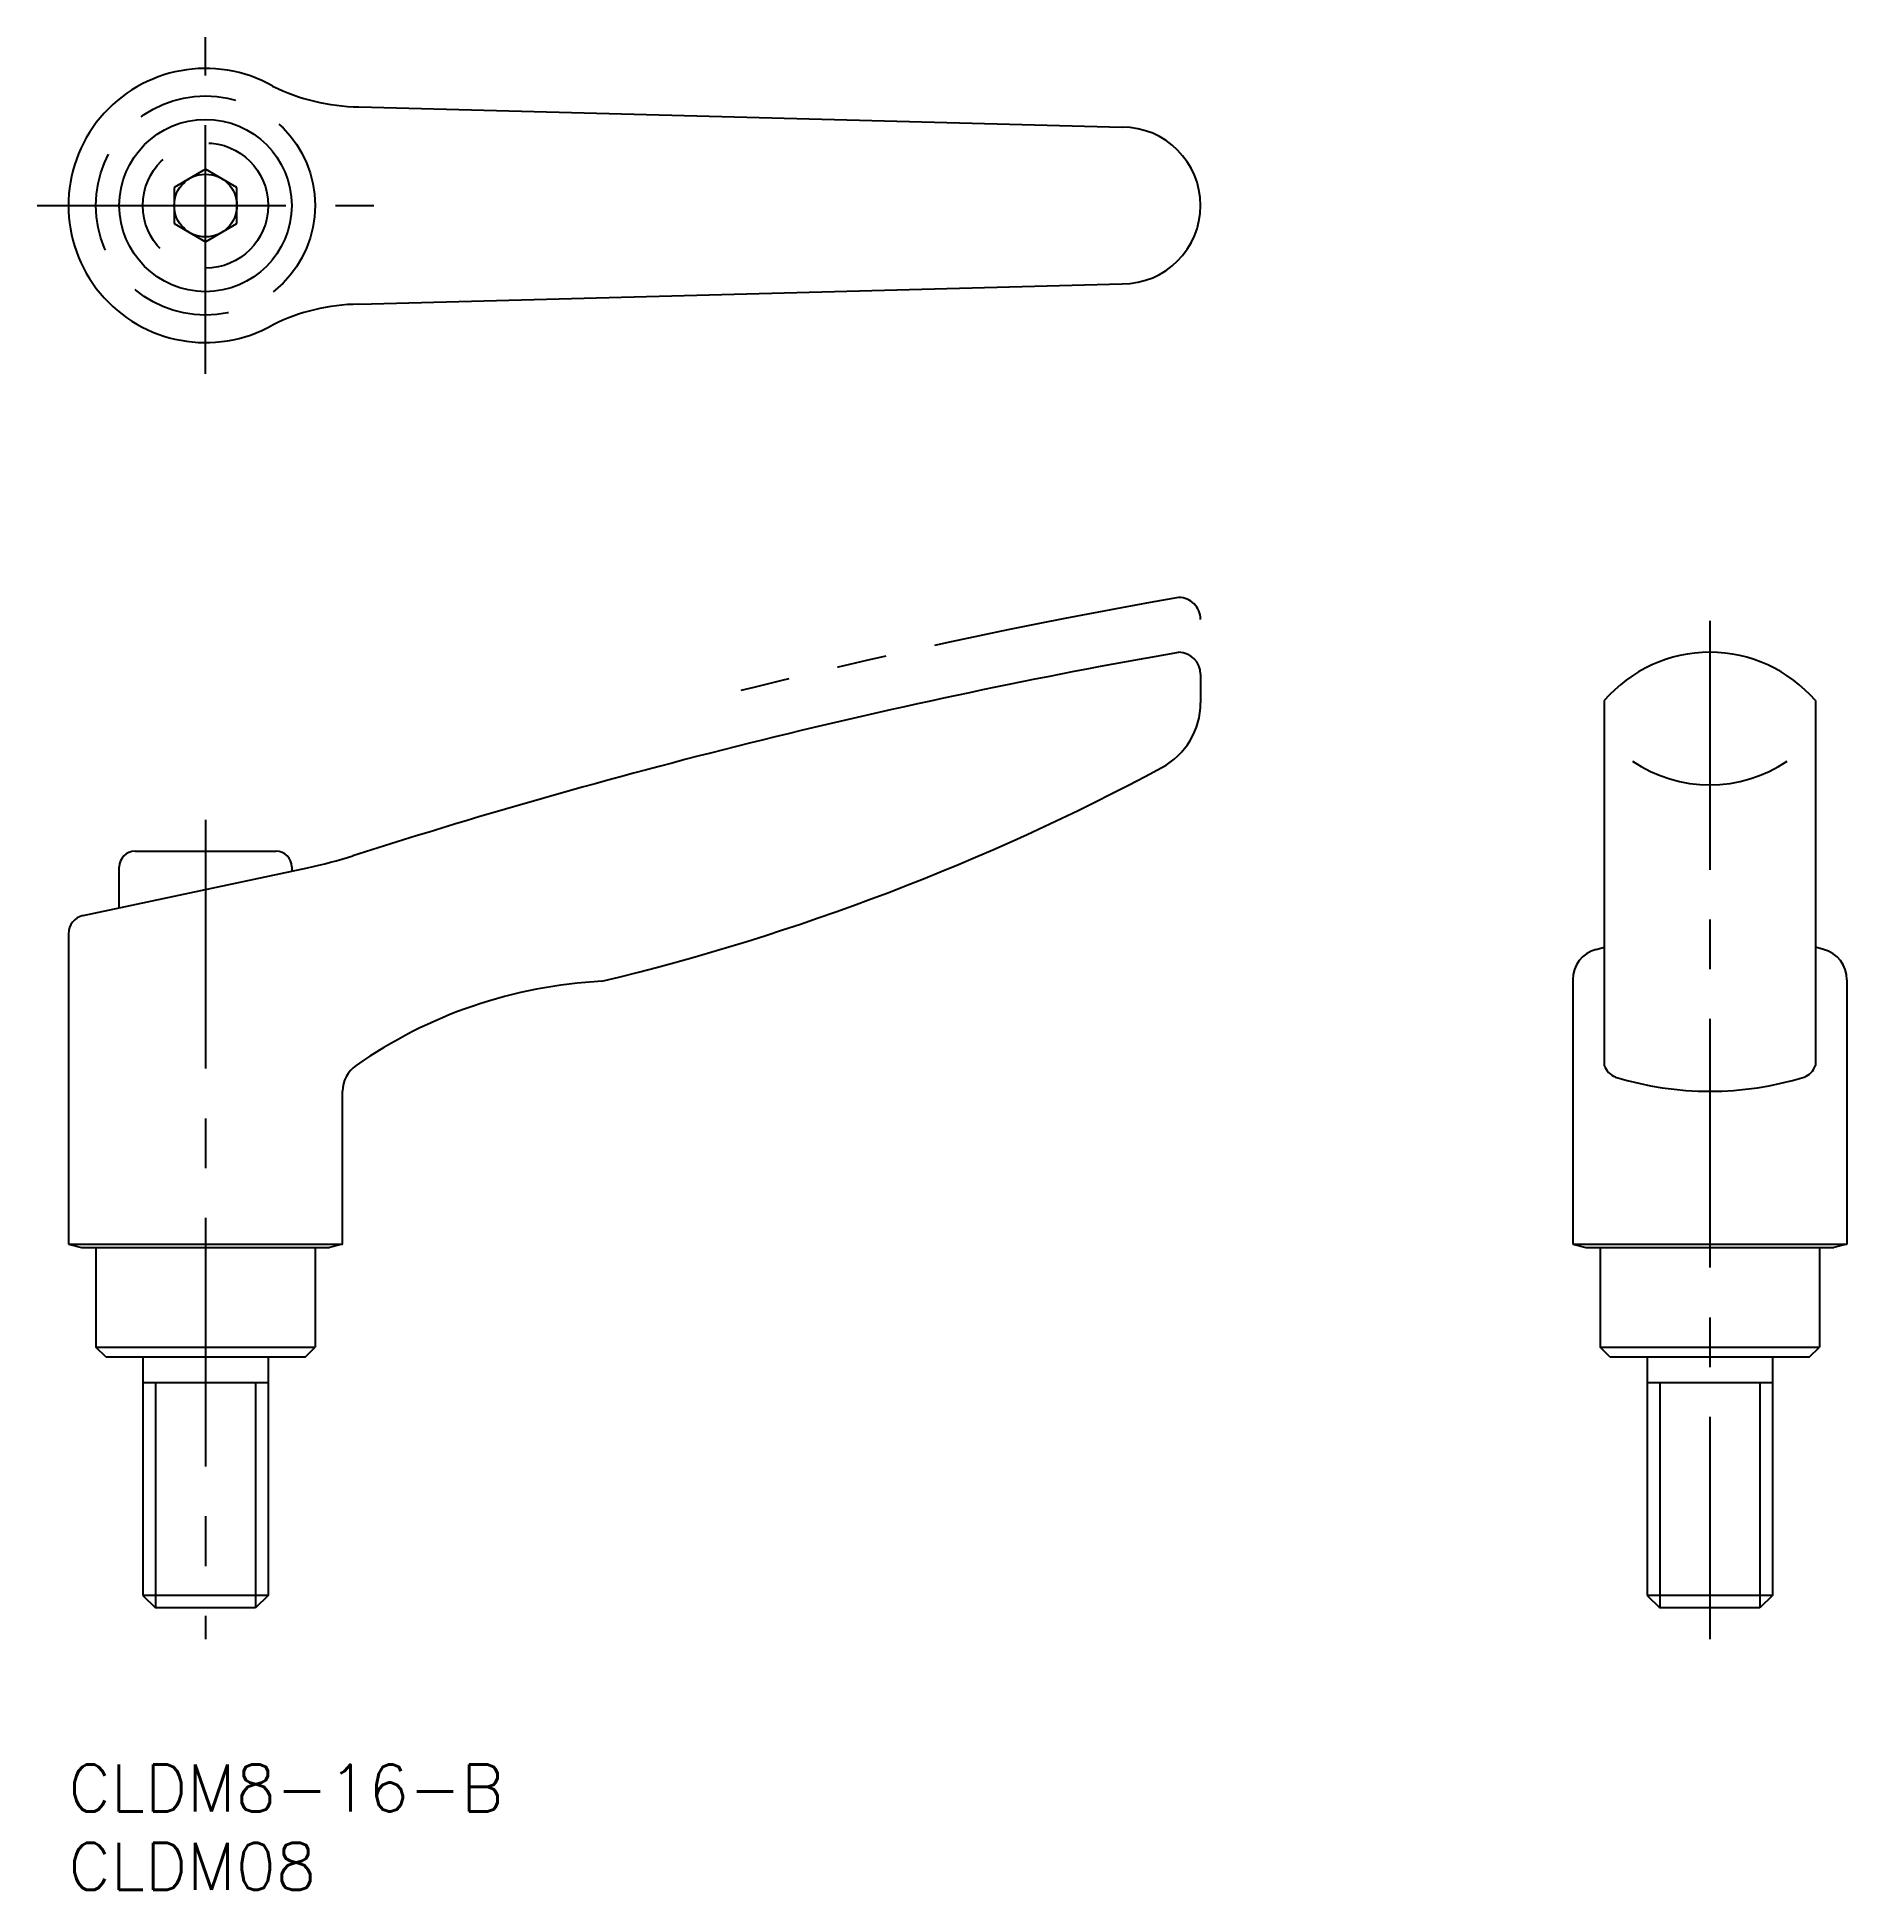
# Model space of a CAD drawing. Extents: x -2 to 114, y -8 to 110.
import ezdxf

# ---------------------------------------------------------------- set-up
doc = ezdxf.new("R2010")
doc.units = 0
doc.header["$LTSCALE"] = 0.5
for name, pattern in [('CENTER', [50.8, 31.75, -6.35, 6.35, -6.35]), ('DASHED', [19.05, 12.7, -6.35]), ('PHANTOM', [63.5, 31.75, -6.35, 6.35, -6.35, 6.35, -6.35])]:
    doc.linetypes.add(name, pattern=pattern)
for name, color, linetype in [('MSM_CENTER', 1, 'CENTER'), ('MSM_CONTINUOUS', 7, 'CONTINUOUS'), ('MSM_DASHED', 4, 'DASHED'), ('MSM_IMAGINARY', 6, 'PHANTOM'), ('MSM_NARROW', 5, 'CONTINUOUS'), ('MSM_PART_NUMBER', 7, 'CONTINUOUS')]:
    doc.layers.add(name, color=color, linetype=linetype)
doc.styles.get("Standard").update_dxf_attribs({"font": 'txt.shx', "height": 3, "bigfont": 'bigfont.shx'})

# ---------------------------------------------------------------- blocks, each defined once
blk = doc.blocks.new('*U7')
at = {"layer": 'MSM_PART_NUMBER'}
blk.add_text('CLDM8-16-B', height=3, dxfattribs=at).set_placement((0, -3))
blk = doc.blocks.new('*U8')
at = {"layer": 'MSM_PART_NUMBER'}
blk.add_text('CLDM08', height=3, dxfattribs=at).set_placement((0, -8))

msp = doc.modelspace()

# ---------------------------------------------------------------- linework, layer by layer
at = {"layer": 'MSM_CENTER'}
for p, q in [((8.75, 88.77), (8.75, 110.27)), ((-2, 99.52), (19.5, 99.52)), ((104.75, 73), (104.75, 8)), ((8.75, 60.3), (8.75, 8))]:
    msp.add_line(p, q, dxfattribs=at)
at = {"layer": 'MSM_CONTINUOUS'}
for p, q in [((18.53, 105.82), (67.25, 104.52)), ((8.75, 101.83), (6.75, 100.68)), ((10.75, 100.68), (8.75, 101.83)), ((6.75, 100.68), (6.75, 98.37)), ((10.75, 98.37), (10.75, 100.68)), ((6.75, 98.37), (8.75, 97.21)), ((8.75, 97.21), (10.75, 98.37)), ((18.53, 93.22), (67.25, 94.52)), ((72.25, 69.6), (72.25, 67.78)), ((98.01, 67.92), (98.01, 44.62)), ((111.49, 67.92), (111.49, 44.62)), ((4.25, 58.3), (13.25, 58.3)), ((0.95, 54.2), (15.25, 57.24)), ((3.25, 54.69), (3.25, 57.3)), ((14.25, 57.3), (14.25, 57.03)), ((0, 53.03), (0, 33.22)), ((97.49, 52.04), (98.01, 52.18)), ((112.01, 52.04), (111.49, 52.18)), ((96, 50.1), (96, 33.22)), ((113.5, 50.1), (113.5, 33.22)), ((17.5, 33.22), (17.5, 42.98)), ((0, 33.22), (17.5, 33.22)), ((0, 33.22), (0.84, 33)), ((17.5, 33.22), (16.66, 33)), ((96, 33.22), (113.5, 33.22)), ((96, 33.22), (96.84, 33)), ((113.5, 33.22), (112.66, 33)), ((0.84, 33), (16.66, 33)), ((1.75, 33), (1.75, 26.65)), ((15.75, 33), (15.75, 26.65)), ((96.84, 33), (112.66, 33)), ((97.75, 33), (97.75, 26.65)), ((111.75, 33), (111.75, 26.65)), ((1.75, 26.65), (15.75, 26.65)), ((2.4, 26), (1.75, 26.65)), ((15.1, 26), (15.75, 26.65)), ((97.75, 26.65), (111.75, 26.65)), ((98.4, 26), (97.75, 26.65)), ((111.1, 26), (111.75, 26.65)), ((15.1, 26), (2.4, 26)), ((4.75, 26), (4.75, 10.8)), ((12.75, 26), (12.75, 10.8)), ((111.1, 26), (98.4, 26)), ((100.75, 26), (100.75, 10.8)), ((108.75, 26), (108.75, 10.8)), ((4.75, 24.4), (12.75, 24.4)), ((100.75, 24.4), (108.75, 24.4)), ((12.75, 10.8), (4.75, 10.8)), ((4.75, 10.8), (5.55, 10)), ((12.75, 10.8), (11.95, 10)), ((108.75, 10.8), (100.75, 10.8)), ((100.75, 10.8), (101.55, 10)), ((108.75, 10.8), (107.95, 10)), ((11.95, 10), (5.55, 10)), ((107.95, 10), (101.55, 10))]:
    msp.add_line(p, q, dxfattribs=at)
for radius in [5.5, 2]:
    msp.add_circle((8.75, 99.52), radius, dxfattribs=at)
for centre, radius, start, end in [((8.75, 99.52), 8.75, 60.6548, 299.3452), ((18.64, 118.32), 12.5, 243.3517, 269.4535), ((67.25, 99.52), 5, 270, 90), ((18.64, 80.72), 12.5, 90.5465, 116.6483), ((140, -322.98), 400, 99.9555, 107.7354), ((70.85, 69.6), 1.4, 0, 90), ((104.75, 62.09), 8.91, 40.8821, 139.1179), ((67.55, 67.78), 4.7, 298.2216, 0), ((104.75, 71.34), 8.8, 235.8143, 304.1857), ((-1.16, 195.81), 150, 283.5758, 298.2216), ((4.25, 57.3), 1, 90, 180), ((13.25, 57.3), 1, 0, 90), ((9.02, 86.59), 30, 282, 287.7354), ((1.2, 53.03), 1.2, 102, 180), ((98, 50.1), 2, 104.832, 180), ((111.5, 50.1), 2, 0, 75.168), ((35.55, 20.04), 30, 92.8658, 124.9745), ((19.5, 42.98), 2, 124.9745, 180), ((99.17, 45.04), 1.23, 199.6802, 248.992), ((104.75, 63.52), 20.54, 252.9566, 287.0434), ((110.33, 45.03), 1.23, 290.9773, 340.3506)]:
    msp.add_arc(centre, radius, start, end, dxfattribs=at)
at = {"layer": 'MSM_DASHED'}
for radius in [7, 4]:
    msp.add_circle((8.75, 99.52), radius, dxfattribs=at)
at = {"layer": 'MSM_IMAGINARY'}
for centre, radius, start, end in [((140, -319.48), 400, 99.9555, 104.1902), ((70.85, 73.1), 1.4, 0, 90)]:
    msp.add_arc(centre, radius, start, end, dxfattribs=at)
at = {"layer": 'MSM_NARROW'}
for p, q in [((5.55, 24.4), (5.55, 10)), ((11.95, 24.4), (11.95, 10)), ((101.55, 24.4), (101.55, 10)), ((107.95, 24.4), (107.95, 10))]:
    msp.add_line(p, q, dxfattribs=at)

# ---------------------------------------------------------------- block references
at = {"layer": 'MSM_CONTINUOUS'}
for name in ['*U7', '*U8']:
    msp.add_blockref(name, (0, 0), dxfattribs=at)

doc.saveas('drawing.dxf')
